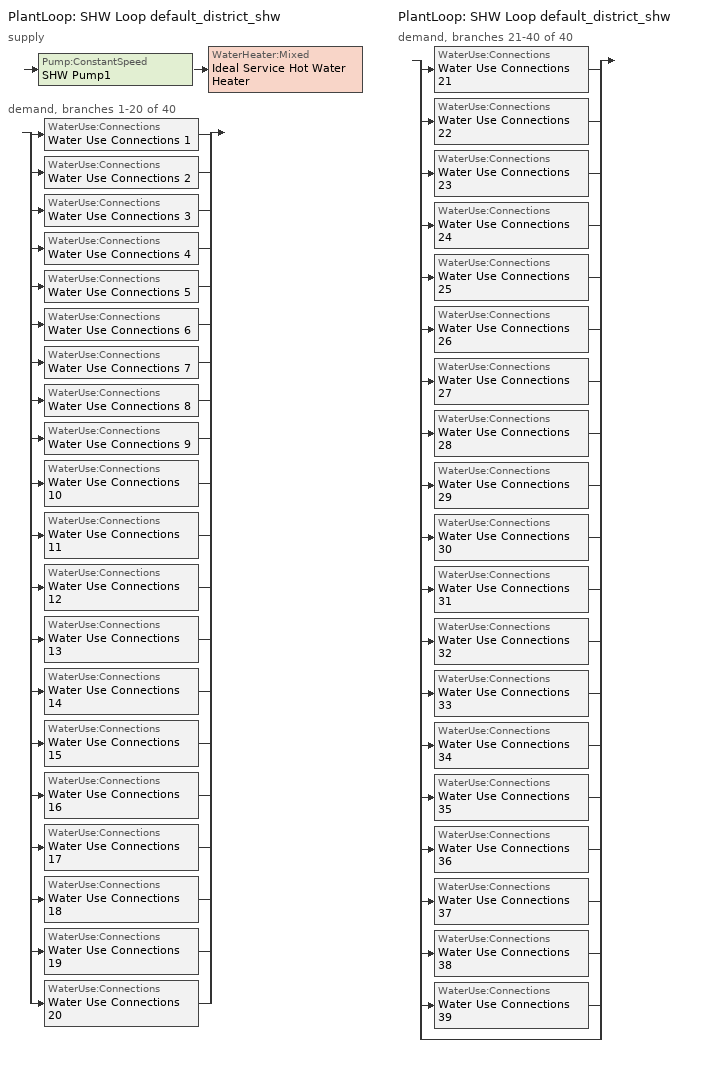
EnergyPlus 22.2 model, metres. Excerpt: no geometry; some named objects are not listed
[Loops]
PlantLoop 'SHW Loop default_district_shw'
 supply: Pump:ConstantSpeed 'SHW Pump1' > WaterHeater:Mixed 'Ideal Service Hot Water Heater'
 demand, branches 1-20 of 40: split
  | WaterUse:Connections 'Water Use Connections 1'
  | WaterUse:Connections 'Water Use Connections 2'
  | WaterUse:Connections 'Water Use Connections 3'
  | WaterUse:Connections 'Water Use Connections 4'
  | WaterUse:Connections 'Water Use Connections 5'
  | WaterUse:Connections 'Water Use Connections 6'
  | WaterUse:Connections 'Water Use Connections 7'
  | WaterUse:Connections 'Water Use Connections 8'
  | WaterUse:Connections 'Water Use Connections 9'
  | WaterUse:Connections 'Water Use Connections 10'
  | WaterUse:Connections 'Water Use Connections 11'
  | WaterUse:Connections 'Water Use Connections 12'
  | WaterUse:Connections 'Water Use Connections 13'
  | WaterUse:Connections 'Water Use Connections 14'
  | WaterUse:Connections 'Water Use Connections 15'
  | WaterUse:Connections 'Water Use Connections 16'
  | WaterUse:Connections 'Water Use Connections 17'
  | WaterUse:Connections 'Water Use Connections 18'
  | WaterUse:Connections 'Water Use Connections 19'
  | WaterUse:Connections 'Water Use Connections 20'
PlantLoop 'SHW Loop default_district_shw'
 demand, branches 21-40 of 40: split
  | WaterUse:Connections 'Water Use Connections 21'
  | WaterUse:Connections 'Water Use Connections 22'
  | WaterUse:Connections 'Water Use Connections 23'
  | WaterUse:Connections 'Water Use Connections 24'
  | WaterUse:Connections 'Water Use Connections 25'
  | WaterUse:Connections 'Water Use Connections 26'
  | WaterUse:Connections 'Water Use Connections 27'
  | WaterUse:Connections 'Water Use Connections 28'
  | WaterUse:Connections 'Water Use Connections 29'
  | WaterUse:Connections 'Water Use Connections 30'
  | WaterUse:Connections 'Water Use Connections 31'
  | WaterUse:Connections 'Water Use Connections 32'
  | WaterUse:Connections 'Water Use Connections 33'
  | WaterUse:Connections 'Water Use Connections 34'
  | WaterUse:Connections 'Water Use Connections 35'
  | WaterUse:Connections 'Water Use Connections 36'
  | WaterUse:Connections 'Water Use Connections 37'
  | WaterUse:Connections 'Water Use Connections 38'
  | WaterUse:Connections 'Water Use Connections 39'
  | bypass
[PlantLoop]
SHW Loop default_district_shw: Fluid Type=Water; Plant Equipment Operation Scheme=SHW Loop default_district_shw Operation Schemes; Maximum Loop Temperature {C}=60; Minimum Loop Temperature {C}=10; Maximum Loop Flow Rate {m3/s}=Autosize; Minimum Loop Flow Rate {m3/s}=0; Plant Loop Volume {m3}=Autocalculate; Load Distribution Scheme=Optimal; Plant Loop Demand Calculation Scheme=SingleSetpoint; Common Pipe Simulation=None
[Sizing:Plant]
SHW Loop default_district_shw: Loop Type=Heating; Design Loop Exit Temperature {C}=60; Loop Design Temperature Difference {deltaC}=5; Sizing Option=NonCoincident; Zone Timesteps in Averaging Window=1; Coincident Sizing Factor Mode=None
[Pump:ConstantSpeed]
SHW Pump1: Design Flow Rate {m3/s}=Autosize; Design Pump Head {Pa}=29891; Design Power Consumption {W}=Autosize; Motor Efficiency=0.9; Fraction of Motor Inefficiencies to Fluid Stream=0; Pump Control Type=Intermittent; Design Power Sizing Method=PowerPerFlowPerPressure; Design Electric Power per Unit Flow Rate {W/(m3/s)}=348701.1; Design Shaft Power per Unit Flow Rate per Unit Head {W-s/m3-Pa}=1.28205
[WaterHeater:Mixed]
Ideal Service Hot Water Heater: Tank Volume {m3}=0; Setpoint Temperature Schedule=Schedule Ruleset 2; Deadband Temperature Difference {deltaC}=2; Maximum Temperature Limit {C}=82.22; Heater Control Type=Modulate; Heater Maximum Capacity {W}=1000000; Heater Ignition Minimum Flow Rate {m3/s}=0; Heater Ignition Delay {s}=0; Heater Fuel Type=DistrictHeating; Heater Thermal Efficiency=1; Off Cycle Parasitic Fuel Consumption Rate {W}=20; Off Cycle Parasitic Fuel Type=DistrictHeating; Off Cycle Parasitic Heat Fraction to Tank=0.8; On Cycle Parasitic Fuel Consumption Rate {W}=0; On Cycle Parasitic Fuel Type=DistrictHeating; On Cycle Parasitic Heat Fraction to Tank=0; Ambient Temperature Indicator=Schedule; Ambient Temperature Schedule=22C Ambient Condition; Off Cycle Loss Coefficient to Ambient Temperature {W/K}=0; Off Cycle Loss Fraction to Zone=1; On Cycle Loss Coefficient to Ambient Temperature {W/K}=0; On Cycle Loss Fraction to Zone=1; Use Side Effectiveness=1; Source Side Effectiveness=1; Use Side Design Flow Rate {m3/s}=Autosize; Source Side Design Flow Rate {m3/s}=Autosize; Indirect Water Heating Recovery Time {hr}=1.5; Source Side Flow Control Mode=IndirectHeatPrimarySetpoint
[WaterHeater:Sizing]
Ideal Service Hot Water Heater: Design Mode=PeakDraw; Time Storage Can Meet Peak Draw {hr}=0.538503; Time for Tank Recovery {hr}=0; Nominal Tank Volume for Autosizing Plant Connections {m3}=1
[WaterUse:Connections] Hot Water Supply Temperature Schedule=60.0C Hot Water; Drain Water Heat Exchanger Type=None; Drain Water Heat Exchanger Destination=Plant
Name | Water Use Equipment Name 1
Water Use Connections 1 | 2013::MidriseApartment::Apartment_SHW..0_floor_zone02_1_2d71d105
Water Use Connections 2 | 2013::MidriseApartment::Apartment_SHW..0_floor_zone02_2_653f3d8d
Water Use Connections 3 | 2013::MidriseApartment::Apartment_SHW..0_floor_zone02_3_651bcec9
Water Use Connections 4 | 2013::MidriseApartment::Apartment_SHW..0_floor_zone02_4_a186fc28
Water Use Connections 5 | 2013::MidriseApartment::Apartment_SHW..0_floor_zone02_5_0a6e3b02
Water Use Connections 6 | 2013::MidriseApartment::Apartment_SHW..0_floor_zone02_6_d7f975aa
Water Use Connections 7 | 2013::MidriseApartment::Apartment_SHW..0_floor_zone01_1_27544ef3
Water Use Connections 8 | 2013::MidriseApartment::Apartment_SHW..0_floor_zone01_2_81c14942
Water Use Connections 9 | 2013::MidriseApartment::Apartment_SHW..0_floor_zone01_3_712456a7
Water Use Connections 10 | 2013::MidriseApartment::Apartment_SHW..0_floor_zone01_4_a62792ba
Water Use Connections 11 | 2013::MidriseApartment::Apartment_SHW..0_floor_zone01_5_d2351e69
Water Use Connections 12 | 2013::MidriseApartment::Apartment_SHW..0_floor_zone01_6_db8f18b7
Water Use Connections 13 | 2013::MidriseApartment::Apartment_SHW..0_floor_zone01_7_7961b93b
Water Use Connections 14 | 2013::MidriseApartment::Apartment_SHW..1_floor_zone02_1_2d71d105
Water Use Connections 15 | 2013::MidriseApartment::Apartment_SHW..1_floor_zone02_2_653f3d8d
Water Use Connections 16 | 2013::MidriseApartment::Apartment_SHW..1_floor_zone02_3_651bcec9
Water Use Connections 17 | 2013::MidriseApartment::Apartment_SHW..1_floor_zone02_4_a186fc28
Water Use Connections 18 | 2013::MidriseApartment::Apartment_SHW..1_floor_zone02_5_0a6e3b02
Water Use Connections 19 | 2013::MidriseApartment::Apartment_SHW..1_floor_zone02_6_d7f975aa
Water Use Connections 20 | 2013::MidriseApartment::Apartment_SHW..1_floor_zone01_1_27544ef3
Water Use Connections 21 | 2013::MidriseApartment::Apartment_SHW..1_floor_zone01_2_81c14942
Water Use Connections 22 | 2013::MidriseApartment::Apartment_SHW..1_floor_zone01_3_712456a7
Water Use Connections 23 | 2013::MidriseApartment::Apartment_SHW..1_floor_zone01_4_a62792ba
Water Use Connections 24 | 2013::MidriseApartment::Apartment_SHW..1_floor_zone01_5_d2351e69
Water Use Connections 25 | 2013::MidriseApartment::Apartment_SHW..1_floor_zone01_6_db8f18b7
Water Use Connections 26 | 2013::MidriseApartment::Apartment_SHW..1_floor_zone01_7_7961b93b
Water Use Connections 27 | 2013::MidriseApartment::Apartment_SHW..2_floor_zone02_1_2d71d105
Water Use Connections 28 | 2013::MidriseApartment::Apartment_SHW..2_floor_zone02_2_653f3d8d
Water Use Connections 29 | 2013::MidriseApartment::Apartment_SHW..2_floor_zone02_3_651bcec9
Water Use Connections 30 | 2013::MidriseApartment::Apartment_SHW..2_floor_zone02_4_a186fc28
Water Use Connections 31 | 2013::MidriseApartment::Apartment_SHW..2_floor_zone02_5_0a6e3b02
Water Use Connections 32 | 2013::MidriseApartment::Apartment_SHW..2_floor_zone02_6_d7f975aa
Water Use Connections 33 | 2013::MidriseApartment::Apartment_SHW..2_floor_zone01_1_27544ef3
Water Use Connections 34 | 2013::MidriseApartment::Apartment_SHW..2_floor_zone01_2_81c14942
Water Use Connections 35 | 2013::MidriseApartment::Apartment_SHW..2_floor_zone01_3_712456a7
Water Use Connections 36 | 2013::MidriseApartment::Apartment_SHW..2_floor_zone01_4_a62792ba
Water Use Connections 37 | 2013::MidriseApartment::Apartment_SHW..2_floor_zone01_5_d2351e69
Water Use Connections 38 | 2013::MidriseApartment::Apartment_SHW..2_floor_zone01_6_db8f18b7
Water Use Connections 39 | 2013::MidriseApartment::Apartment_SHW..2_floor_zone01_7_7961b93b
[WaterUse:Equipment] Flow Rate Fraction Schedule=ApartmentMidRise APT_DHW_SCH; Target Temperature Schedule=60.0C Hot Water; Sensible Fraction Schedule=0.2 Hot Water Sensible Fraction; Latent Fraction Schedule=0.05 Hot Water Latent Fraction
Name | Peak Flow Rate {m3/s} | Zone
2013::MidriseApartment::Apartment_SHW..0_floor_zone02_1_2d71d105 | 2.48764e-06 | 0_floor_zone02_1_2d71d105
2013::MidriseApartment::Apartment_SHW..0_floor_zone02_2_653f3d8d | 2.48764e-06 | 0_floor_zone02_2_653f3d8d
2013::MidriseApartment::Apartment_SHW..0_floor_zone02_3_651bcec9 | 2.48764e-06 | 0_floor_zone02_3_651bcec9
2013::MidriseApartment::Apartment_SHW..0_floor_zone02_4_a186fc28 | 4.93382e-06 | 0_floor_zone02_4_a186fc28
2013::MidriseApartment::Apartment_SHW..0_floor_zone02_5_0a6e3b02 | 4.93382e-06 | 0_floor_zone02_5_0a6e3b02
2013::MidriseApartment::Apartment_SHW..0_floor_zone02_6_d7f975aa | 4.93382e-06 | 0_floor_zone02_6_d7f975aa
2013::MidriseApartment::Apartment_SHW..0_floor_zone01_1_27544ef3 | 4.07541e-06 | 0_floor_zone01_1_27544ef3
2013::MidriseApartment::Apartment_SHW..0_floor_zone01_2_81c14942 | 2.81932e-06 | 0_floor_zone01_2_81c14942
2013::MidriseApartment::Apartment_SHW..0_floor_zone01_3_712456a7 | 2.81932e-06 | 0_floor_zone01_3_712456a7
2013::MidriseApartment::Apartment_SHW..0_floor_zone01_4_a62792ba | 8.9555e-06 | 0_floor_zone01_4_a62792ba
2013::MidriseApartment::Apartment_SHW..0_floor_zone01_5_d2351e69 | 4.35337e-06 | 0_floor_zone01_5_d2351e69
2013::MidriseApartment::Apartment_SHW..0_floor_zone01_6_db8f18b7 | 4.35337e-06 | 0_floor_zone01_6_db8f18b7
2013::MidriseApartment::Apartment_SHW..0_floor_zone01_7_7961b93b | 1.92941e-06 | 0_floor_zone01_7_7961b93b
2013::MidriseApartment::Apartment_SHW..1_floor_zone02_1_2d71d105 | 2.48764e-06 | 1_floor_zone02_1_2d71d105
2013::MidriseApartment::Apartment_SHW..1_floor_zone02_2_653f3d8d | 2.48764e-06 | 1_floor_zone02_2_653f3d8d
2013::MidriseApartment::Apartment_SHW..1_floor_zone02_3_651bcec9 | 2.48764e-06 | 1_floor_zone02_3_651bcec9
2013::MidriseApartment::Apartment_SHW..1_floor_zone02_4_a186fc28 | 4.93382e-06 | 1_floor_zone02_4_a186fc28
2013::MidriseApartment::Apartment_SHW..1_floor_zone02_5_0a6e3b02 | 4.93382e-06 | 1_floor_zone02_5_0a6e3b02
2013::MidriseApartment::Apartment_SHW..1_floor_zone02_6_d7f975aa | 4.93382e-06 | 1_floor_zone02_6_d7f975aa
2013::MidriseApartment::Apartment_SHW..1_floor_zone01_1_27544ef3 | 4.07541e-06 | 1_floor_zone01_1_27544ef3
2013::MidriseApartment::Apartment_SHW..1_floor_zone01_2_81c14942 | 2.81932e-06 | 1_floor_zone01_2_81c14942
2013::MidriseApartment::Apartment_SHW..1_floor_zone01_3_712456a7 | 2.81932e-06 | 1_floor_zone01_3_712456a7
2013::MidriseApartment::Apartment_SHW..1_floor_zone01_4_a62792ba | 8.9555e-06 | 1_floor_zone01_4_a62792ba
2013::MidriseApartment::Apartment_SHW..1_floor_zone01_5_d2351e69 | 4.35337e-06 | 1_floor_zone01_5_d2351e69
2013::MidriseApartment::Apartment_SHW..1_floor_zone01_6_db8f18b7 | 4.35337e-06 | 1_floor_zone01_6_db8f18b7
2013::MidriseApartment::Apartment_SHW..1_floor_zone01_7_7961b93b | 1.92941e-06 | 1_floor_zone01_7_7961b93b
2013::MidriseApartment::Apartment_SHW..2_floor_zone02_1_2d71d105 | 2.48764e-06 | 2_floor_zone02_1_2d71d105
2013::MidriseApartment::Apartment_SHW..2_floor_zone02_2_653f3d8d | 2.48764e-06 | 2_floor_zone02_2_653f3d8d
2013::MidriseApartment::Apartment_SHW..2_floor_zone02_3_651bcec9 | 2.48764e-06 | 2_floor_zone02_3_651bcec9
2013::MidriseApartment::Apartment_SHW..2_floor_zone02_4_a186fc28 | 4.93382e-06 | 2_floor_zone02_4_a186fc28
2013::MidriseApartment::Apartment_SHW..2_floor_zone02_5_0a6e3b02 | 4.93382e-06 | 2_floor_zone02_5_0a6e3b02
2013::MidriseApartment::Apartment_SHW..2_floor_zone02_6_d7f975aa | 4.93382e-06 | 2_floor_zone02_6_d7f975aa
2013::MidriseApartment::Apartment_SHW..2_floor_zone01_1_27544ef3 | 4.07541e-06 | 2_floor_zone01_1_27544ef3
2013::MidriseApartment::Apartment_SHW..2_floor_zone01_2_81c14942 | 2.81932e-06 | 2_floor_zone01_2_81c14942
2013::MidriseApartment::Apartment_SHW..2_floor_zone01_3_712456a7 | 2.81932e-06 | 2_floor_zone01_3_712456a7
2013::MidriseApartment::Apartment_SHW..2_floor_zone01_4_a62792ba | 8.9555e-06 | 2_floor_zone01_4_a62792ba
2013::MidriseApartment::Apartment_SHW..2_floor_zone01_5_d2351e69 | 4.35337e-06 | 2_floor_zone01_5_d2351e69
2013::MidriseApartment::Apartment_SHW..2_floor_zone01_6_db8f18b7 | 4.35337e-06 | 2_floor_zone01_6_db8f18b7
2013::MidriseApartment::Apartment_SHW..2_floor_zone01_7_7961b93b | 1.92941e-06 | 2_floor_zone01_7_7961b93b
[PlantEquipmentOperationSchemes]
SHW Loop default_district_shw Operation Schemes: Control Scheme Object Type 1=PlantEquipmentOperation:HeatingLoad; Control Scheme Name 1=SHW Loop default_district_shw Heating Operation Scheme; Control Scheme Schedule Name 1=Always On Discrete
[PlantEquipmentOperation:HeatingLoad]
SHW Loop default_district_shw Heating Operation Scheme: Load Range Lower Limit 1 {W}=0; Load Range Upper Limit 1 {W}=1000000000; Range Equipment List Name 1=SHW Loop default_district_shw Heating Equipment List
[PlantEquipmentList]
SHW Loop default_district_shw Heating Equipment List: WaterHeater:Mixed, Ideal Service Hot Water Heater
[SetpointManager:Scheduled]
Setpoint Manager Scheduled 1: Control Variable=Temperature; Schedule=60C Hot Water
[Schedule:Day:Interval]
ApartmentMidRise APT_DHW_SCH_Default; ApartmentMidRise APT_DHW_SCH_SmrDsn 1; ApartmentMidRise APT_DHW_SCH_WntrDsn 1: No, 01:00, 0.08, 02:00, 0.04, 04:00, 0.01, 05:00, 0.04, 06:00, 0.27, 07:00, 0.94, 08:00, 1, 09:00, 0.96, 10:00, 0.84, 11:00, 0.76, 12:00, 0.61, 13:00, 0.53, 14:00, 0.47, 15:00, 0.41, 16:00, 0.47, 17:00, 0.55, 18:00, 0.73, 19:00, 0.86, 20:00, 0.82, 21:00, 0.75, 22:00, 0.61, 23:00, 0.53, 24:00, 0.29
Schedule Day 1; Schedule Day 4; Schedule Day 6: No, 24:00, 60
Schedule Day 2: No, 24:00, 0.2
Schedule Day 3: No, 24:00, 0.05
Schedule Day 7: No, 24:00, 22
[Schedule:Week:Daily]
0.05 Hot Water Latent Fraction Week Rule - Jan1-Dec31: Schedule Day 3, Schedule Day 3, Schedule Day 3, Schedule Day 3, Schedule Day 3, Schedule Day 3, Schedule Day 3, Schedule Day 3, Schedule Day 3, Schedule Day 3, Schedule Day 3, Schedule Day 3
0.2 Hot Water Sensible Fraction Week Rule - Jan1-Dec31: Schedule Day 2, Schedule Day 2, Schedule Day 2, Schedule Day 2, Schedule Day 2, Schedule Day 2, Schedule Day 2, Schedule Day 2, Schedule Day 2, Schedule Day 2, Schedule Day 2, Schedule Day 2
22C Ambient Condition Week Rule - Jan1-Dec31: Schedule Day 7, Schedule Day 7, Schedule Day 7, Schedule Day 7, Schedule Day 7, Schedule Day 7, Schedule Day 7, Schedule Day 7, Schedule Day 7, Schedule Day 7, Schedule Day 7, Schedule Day 7
60.0C Hot Water Week Rule - Jan1-Dec31: Schedule Day 1, Schedule Day 1, Schedule Day 1, Schedule Day 1, Schedule Day 1, Schedule Day 1, Schedule Day 1, Schedule Day 1, Schedule Day 1, Schedule Day 1, Schedule Day 1, Schedule Day 1
60C Hot Water Week Rule - Jan1-Dec31: Schedule Day 4, Schedule Day 4, Schedule Day 4, Schedule Day 4, Schedule Day 4, Schedule Day 4, Schedule Day 4, Schedule Day 4, Schedule Day 4, Schedule Day 4, Schedule Day 4, Schedule Day 4
ApartmentMidRise APT_DHW_SCH Week Rule - Jan1-Dec31: ApartmentMidRise APT_DHW_SCH_Default, ApartmentMidRise APT_DHW_SCH_Default, ApartmentMidRise APT_DHW_SCH_Default, ApartmentMidRise APT_DHW_SCH_Default, ApartmentMidRise APT_DHW_SCH_Default, ApartmentMidRise APT_DHW_SCH_Default, ApartmentMidRise APT_DHW_SCH_Default, ApartmentMidRise APT_DHW_SCH_Default, ApartmentMidRise APT_DHW_SCH_SmrDsn 1, ApartmentMidRise APT_DHW_SCH_WntrDsn 1, ApartmentMidRise APT_DHW_SCH_Default, ApartmentMidRise APT_DHW_SCH_Default
Schedule Ruleset 2 Week Rule - Jan1-Dec31: Schedule Day 6, Schedule Day 6, Schedule Day 6, Schedule Day 6, Schedule Day 6, Schedule Day 6, Schedule Day 6, Schedule Day 6, Schedule Day 6, Schedule Day 6, Schedule Day 6, Schedule Day 6
[Schedule:Year]
0.05 Hot Water Latent Fraction: 0.05 Hot Water Latent Fraction Week Rule - Jan1-Dec31, 1, 1, 12, 31
0.2 Hot Water Sensible Fraction: 0.2 Hot Water Sensible Fraction Week Rule - Jan1-Dec31, 1, 1, 12, 31
22C Ambient Condition: 22C Ambient Condition Week Rule - Jan1-Dec31, 1, 1, 12, 31
60.0C Hot Water: 60.0C Hot Water Week Rule - Jan1-Dec31, 1, 1, 12, 31
60C Hot Water: 60C Hot Water Week Rule - Jan1-Dec31, 1, 1, 12, 31
ApartmentMidRise APT_DHW_SCH: ApartmentMidRise APT_DHW_SCH Week Rule - Jan1-Dec31, 1, 1, 12, 31
Schedule Ruleset 2: Schedule Ruleset 2 Week Rule - Jan1-Dec31, 1, 1, 12, 31
[Schedule:Constant]
Always On Discrete: Hourly Value=1
